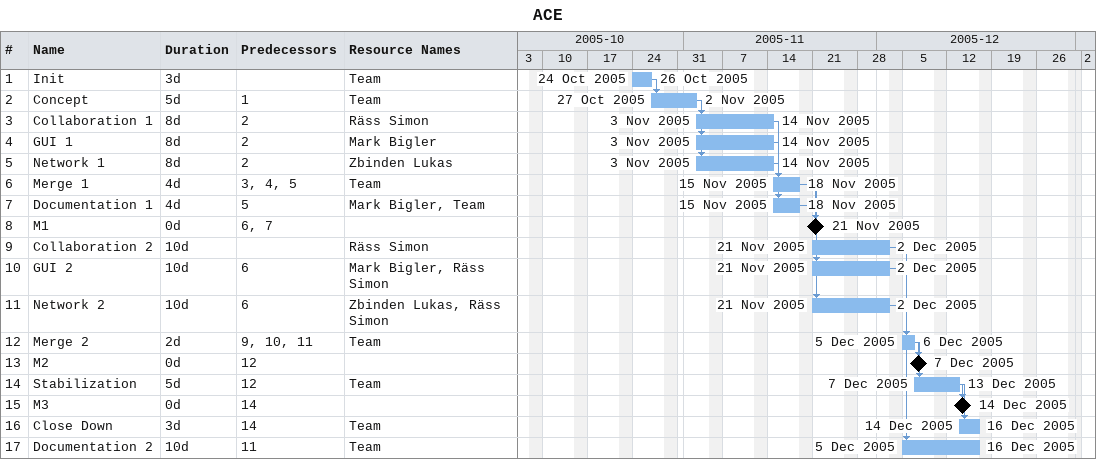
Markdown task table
ACE

| ID | Task | Duration | Start | Finish | Predecessors | Resources |
|---|---|---|---|---|---|---|
| 1 | Init | 3d | 2005-10-24 | 2005-10-26 |  | Team |
| 2 | Concept | 5d | 2005-10-27 | 2005-11-02 | 1 | Team |
| 3 | Collaboration 1 | 8d | 2005-11-03 | 2005-11-14 | 2 | Räss Simon |
| 4 | GUI 1 | 8d | 2005-11-03 | 2005-11-14 | 2 | Mark Bigler |
| 5 | Network 1 | 8d | 2005-11-03 | 2005-11-14 | 2 | Zbinden Lukas |
| 6 | Merge 1 | 4d | 2005-11-15 | 2005-11-18 | 3, 4, 5 | Team |
| 7 | Documentation 1 | 4d | 2005-11-15 | 2005-11-18 | 5 | Mark Bigler, Team |
| 8 | M1 | 0d | 2005-11-21 | 2005-11-21 | 6, 7 |  |
| 9 | Collaboration 2 | 10d | 2005-11-21 | 2005-12-02 |  | Räss Simon |
| 10 | GUI 2 | 10d | 2005-11-21 | 2005-12-02 | 6 | Mark Bigler, Räss Simon |
| 11 | Network 2 | 10d | 2005-11-21 | 2005-12-02 | 6 | Zbinden Lukas, Räss Simon |
| 12 | Merge 2 | 2d | 2005-12-05 | 2005-12-06 | 9, 10, 11 | Team |
| 13 | M2 | 0d | 2005-12-07 | 2005-12-07 | 12 |  |
| 14 | Stabilization | 5d | 2005-12-07 | 2005-12-13 | 12 | Team |
| 15 | M3 | 0d | 2005-12-14 | 2005-12-14 | 14 |  |
| 16 | Close Down | 3d | 2005-12-14 | 2005-12-16 | 14 | Team |
| 17 | Documentation 2 | 10d | 2005-12-05 | 2005-12-16 | 11 | Team |
